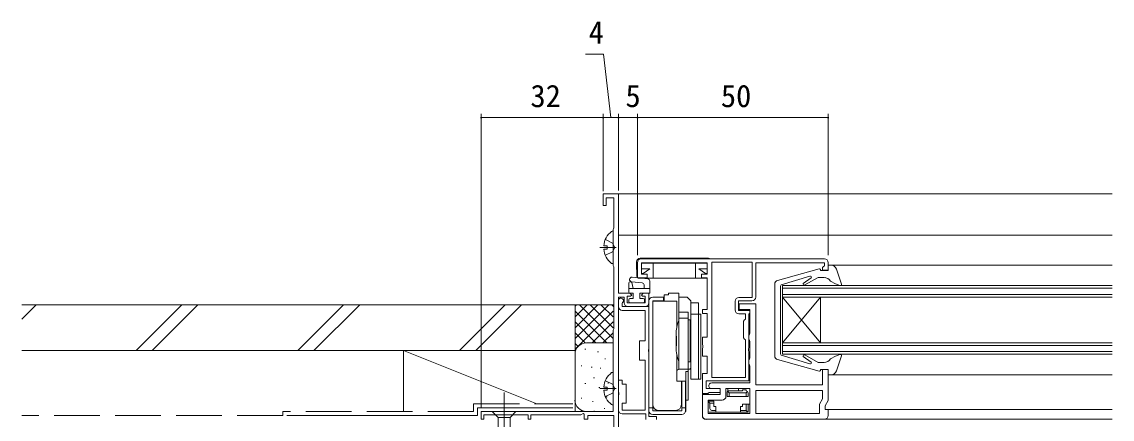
# Model space of a CAD drawing. Units: millimetres, scale not verified. Extents: x -1189 to -189, y -840 to 760.
# Drawn here: x -780.9 to -494.9, y 151.5 to 255.6 of the extents above; entities that cross this region are included whole.
import ezdxf
from ezdxf.enums import TextEntityAlignment as Align

# ---------------------------------------------------------------- set-up
doc = ezdxf.new("R2010")
doc.units = ezdxf.units.MM
doc.header["$LTSCALE"] = 4
doc.linetypes.add('CHAIN2', pattern=[12, 9, -1, 1, -1])
doc.linetypes.add('DASHED3', pattern=[4, 3, -1])
for name, color, linetype, lineweight in [('0-3_YKK_11', 7, 'Continuous', 9), ('0-4_YKK_12', 2, 'Continuous', 9), ('0-5_YSS_K', 3, 'Continuous', 9), ('0-6_YKK_13', 4, 'Continuous', 9), ('0-7_YKK_D', 6, 'Continuous', 9)]:
    doc.layers.add(name, color=color, linetype=linetype, lineweight=lineweight)
doc.styles.add('ＭＳ ゴシック', font='')
doc.styles.get('ＭＳ ゴシック').set_extended_font_data('MS Gothic')

msp = doc.modelspace()

# ---------------------------------------------------------------- linework, layer by layer
at = {"layer": '0-3_YKK_11'}
for p, q in [((-628.423, 207.501), (-628.423, 210.501)), ((-628.423, 210.501), (-624.423, 210.501)), ((-624.423, 210.501), (-624.423, 184.501)), ((-627.622, 207.501), (-628.423, 207.501)), ((-625.698, 191.603), (-625.773, 191.801)), ((-619.423, 192.505), (-619.423, 188.506)), ((-570.423, 193.505), (-618.423, 193.505)), ((-618.423, 189.505), (-618.423, 192.505)), ((-618.423, 192.505), (-601.123, 192.505)), ((-601.123, 192.505), (-601.123, 189.505)), ((-599.923, 192.605), (-599.923, 162.405)), ((-599.923, 192.605), (-599.923, 162.405)), ((-589.323, 192.605), (-599.923, 192.605)), ((-589.323, 183.406), (-589.323, 192.605)), ((-588.423, 192.505), (-570.423, 192.505)), ((-588.423, 183.506), (-588.423, 192.505)), ((-570.423, 191.706), (-570.623, 191.506)), ((-570.423, 192.505), (-570.423, 191.706)), ((-569.423, 190.506), (-569.423, 192.505)), ((-570.923, 190.506), (-569.423, 190.506)), ((-624.423, 183.501), (-624.423, 148.901)), ((-617.923, 184.501), (-616.423, 184.501)), ((-616.423, 184.501), (-616.423, 182.001)), ((-592.823, 183.406), (-589.323, 183.406)), ((-624.423, 180.998), (-624.423, 182.548)), ((-623.423, 180.998), (-616.423, 180.998)), ((-617.423, 181.001), (-621.923, 181.001)), ((-593.823, 180.106), (-593.823, 182.406)), ((-625.773, 153.501), (-625.773, 174.801)), ((-616.423, 169.045), (-616.423, 152.2)), ((-617.423, 153.9), (-617.423, 167.003)), ((-602.423, 163.505), (-602.423, 158.204)), ((-570.923, 164.505), (-570.923, 160.505)), ((-569.423, 164.505), (-570.923, 164.505)), ((-569.423, 156.391), (-569.423, 164.505)), ((-624.423, 158.659), (-624.423, 161.701)), ((-622.423, 160.7), (-622.423, 155.7)), ((-601.423, 159.505), (-601.423, 161.505)), ((-601.423, 161.505), (-590.223, 161.505)), ((-589.923, 161.005), (-599.973, 161.005)), ((-599.923, 162.405), (-591.123, 162.405)), ((-570.923, 160.505), (-588.423, 160.505)), ((-596.223, 159.505), (-596.223, 157.506)), ((-589.923, 159.505), (-596.223, 159.505)), ((-589.923, 153.005), (-589.923, 159.505)), ((-588.423, 153.005), (-588.423, 159.005)), ((-588.423, 159.005), (-570.923, 159.005)), ((-588.423, 159.005), (-570.923, 159.005)), ((-660.421, 153.501), (-625.773, 153.501)), ((-660.421, 153.501), (-625.773, 153.501)), ((-648.121, 152.601), (-659.721, 152.601)), ((-634.323, 152.601), (-647.421, 152.601)), ((-625.623, 152.501), (-632.423, 152.501)), ((-600.923, 153.005), (-589.923, 153.005)), ((-600.923, 153.005), (-589.923, 153.005)), ((-571.723, 153.005), (-588.423, 153.005)), ((-601.423, 151.505), (-570.423, 151.505))]:
    msp.add_line(p, q, dxfattribs=at)
for points in [[(-625.773, 191.801), (-625.773, 201.201), (-625.698, 201.399), (-625.623, 201.598), (-625.623, 209.501), (-627.622, 209.501), (-627.622, 207.501)], [(-625.773, 174.801), (-625.698, 174.999), (-625.623, 175.198), (-625.623, 191.404), (-625.698, 191.603)], [(-619.423, 188.506), (-616.923, 188.506), (-616.923, 189.505), (-618.423, 189.505)], [(-601.123, 189.505), (-602.623, 189.505), (-602.623, 188.506), (-601.123, 188.506), (-601.123, 180.205), (-602.423, 180.205), (-602.423, 179.204), (-601.123, 179.204), (-601.123, 173.006), (-602.423, 173.006), (-602.423, 171.025), (-602.273, 170.765), (-602.273, 170.246), (-602.423, 169.986), (-602.423, 168.005), (-601.123, 168.005), (-601.123, 163.505), (-602.423, 163.505)], [(-570.623, 191.506), (-570.923, 191.206), (-570.923, 190.506)], [(-624.423, 184.501), (-621.423, 184.501), (-620.923, 184.001), (-621.223, 183.701), (-622.123, 183.701), (-622.123, 182.001), (-617.423, 182.001), (-617.423, 183.701), (-618.123, 183.701), (-618.423, 184.001), (-617.923, 184.501)], [(-622.923, 182.001), (-622.923, 183.501), (-624.423, 183.501)], [(-623.328, 182.074), (-623.423, 181.855), (-623.423, 180.998)], [(-616.423, 180.998), (-616.423, 169.961), (-616.543, 169.778), (-616.543, 169.228), (-616.423, 169.045)], [(-590.223, 161.505), (-590.223, 169.246), (-590.343, 169.43), (-590.343, 169.979), (-590.223, 170.163), (-590.223, 179.006), (-589.923, 179.306), (-589.923, 180.006), (-592.923, 180.006), (-592.923, 182.506), (-589.423, 182.506)], [(-588.423, 160.505), (-588.423, 181.705), (-592.723, 181.705), (-592.723, 180.205), (-589.923, 180.205), (-589.923, 174.063), (-590.073, 173.705), (-590.223, 173.348), (-590.223, 172.563), (-590.073, 172.205), (-589.923, 171.848), (-589.923, 167.563), (-590.073, 167.206), (-590.223, 166.848), (-590.223, 166.063), (-590.073, 165.706), (-589.923, 165.348), (-589.923, 161.005)], [(-617.423, 167.003), (-618.923, 167.003), (-618.923, 172.003), (-617.423, 172.003), (-617.423, 179.998), (-623.423, 179.998)], [(-591.123, 162.405), (-591.123, 172.306), (-591.323, 172.506), (-591.623, 172.805), (-591.623, 177.205), (-591.323, 177.505), (-591.123, 177.705), (-591.123, 179.106), (-592.823, 179.106)], [(-624.423, 161.701), (-623.423, 161.701), (-623.423, 160.7), (-622.423, 160.7)], [(-624.423, 153.9), (-624.423, 157.742), (-624.303, 157.926), (-624.303, 158.475), (-624.423, 158.659)], [(-599.973, 159.505), (-597.723, 159.505), (-597.723, 158.005), (-602.423, 158.005), (-602.423, 152.505)], [(-602.423, 158.204), (-601.183, 158.204), (-600.923, 158.355), (-600.663, 158.504), (-597.723, 158.504), (-597.723, 159.504), (-601.423, 159.505)], [(-570.923, 159.005), (-570.923, 156.793), (-571.723, 155.407), (-571.723, 153.005)], [(-622.423, 155.7), (-623.423, 155.7), (-623.423, 153.9), (-617.423, 153.9)], [(-597.223, 156.505), (-600.923, 156.505), (-600.923, 153.005)], [(-569.423, 152.505), (-569.423, 154.006), (-570.223, 154.006), (-570.223, 155.006), (-569.423, 156.391)], [(-659.721, 152.601), (-659.721, 151.501), (-660.421, 151.501), (-660.421, 153.501)], [(-647.421, 152.601), (-647.421, 151.501), (-648.121, 151.501), (-648.121, 152.601)], [(-632.423, 152.501), (-632.423, 151.501), (-633.423, 151.501), (-633.423, 152.774), (-633.723, 152.947), (-634.323, 152.601)], [(-625.623, 129.804), (-625.698, 130.002), (-625.773, 130.201), (-625.773, 139.701), (-625.713, 139.844), (-625.623, 140.058), (-625.623, 152.501)], [(-617.223, 151.4), (-617.223, 152.9), (-623.423, 152.9)], [(-616.423, 152.2), (-614.423, 152.2), (-614.423, 151.4)]]:
    msp.add_lwpolyline(points, dxfattribs=at)
for centre, radius, start, end in [((-618.423, 192.505), 1, 90, 179.99998), ((-570.423, 192.505), 1, 0, 89.99998), ((-623.773, 182.548), 0.65, 313.17094, 179.99995), ((-592.823, 182.406), 1, 90, 179.99998), ((-589.423, 183.506), 1, 270, 359.99998), ((-623.423, 180.998), 1, 180, 269.99998), ((-621.923, 182.001), 1, 180, 269.99998), ((-617.423, 182.001), 1, 270, 359.99998), ((-592.823, 180.106), 1, 180, 269.99998), ((-599.973, 160.255), 0.75, 89.99998, 270), ((-597.223, 157.506), 1, 270, 359.99998), ((-623.423, 153.9), 1, 180, 269.99998), ((-601.423, 152.505), 1, 179.99997, 269.99995), ((-570.423, 152.505), 1, 270, 359.99998)]:
    msp.add_arc(centre, radius, start, end, dxfattribs=at)
at = {"layer": '0-4_YKK_12'}
for p, q in [((-494.92, 210.501), (-624.923, 210.501)), ((-624.423, 199.701), (-494.92, 199.701)), ((-569.423, 191.886), (-494.92, 191.886)), ((-581.423, 186.501), (-581.423, 168.501)), ((-494.92, 186.501), (-581.423, 186.501)), ((-494.92, 185.801), (-581.423, 185.801)), ((-494.92, 184.201), (-581.423, 184.201)), ((-571.423, 171.501), (-581.423, 183.501)), ((-581.423, 171.501), (-571.423, 183.501)), ((-494.92, 183.501), (-581.423, 183.501)), ((-571.423, 171.501), (-571.423, 183.501)), ((-494.92, 171.501), (-581.423, 171.501)), ((-494.92, 170.801), (-581.423, 170.801)), ((-494.92, 169.201), (-581.423, 169.201)), ((-494.92, 168.501), (-581.423, 168.501)), ((-569.423, 163.087), (-494.92, 163.087)), ((-569.423, 154.006), (-494.92, 154.006)), ((-570.423, 151.506), (-494.92, 151.506))]:
    msp.add_line(p, q, dxfattribs=at)
at = {"layer": '0-5_YSS_K'}
for p, q in [((-780.922, 181.501), (-635.822, 181.501)), ((-777.144, 181.501), (-780.922, 177.722)), ((-738.96, 181.501), (-750.96, 169.501)), ((-734.717, 181.501), (-746.717, 169.501)), ((-696.534, 181.501), (-708.534, 169.501)), ((-692.291, 181.501), (-704.291, 169.501)), ((-666.107, 169.501), (-654.107, 181.501)), ((-649.865, 181.501), (-661.865, 169.501)), ((-635.822, 169.501), (-635.822, 181.501)), ((-635.45, 181.501), (-635.822, 181.128)), ((-635.822, 168.501), (-635.822, 181.501)), ((-632.621, 181.501), (-635.822, 178.3)), ((-629.793, 181.501), (-635.822, 175.471)), ((-635.822, 181.501), (-625.627, 181.501)), ((-626.965, 181.501), (-635.822, 172.643)), ((-625.822, 172.643), (-634.68, 181.501)), ((-625.822, 175.471), (-631.852, 181.501)), ((-625.822, 178.3), (-629.023, 181.501)), ((-625.627, 180.933), (-626.195, 181.501)), ((-627.509, 171.501), (-635.822, 179.815)), ((-625.822, 179.815), (-635.822, 169.815)), ((-630.337, 171.501), (-635.822, 176.986)), ((-625.822, 176.986), (-631.308, 171.501)), ((-633.148, 171.483), (-635.822, 174.158)), ((-625.822, 174.158), (-628.479, 171.501)), ((-780.922, 169.501), (-635.822, 169.501)), ((-680.822, 169.501), (-680.822, 153.501)), ((-645.822, 155.501), (-680.822, 169.501)), ((-680.822, 169.501), (-635.822, 169.501)), ((-635.028, 170.535), (-635.822, 171.329)), ((-633.017, 169.833), (-633.217, 169.833)), ((-632.822, 171.501), (-625.822, 171.501)), ((-629.679, 169.166), (-629.879, 169.166)), ((-635.822, 153.501), (-635.822, 168.661)), ((-635.822, 168.501), (-635.822, 155.501)), ((-627.823, 167.335), (-628.023, 167.335)), ((-634.019, 165.494), (-634.219, 165.494)), ((-631.348, 165.16), (-631.548, 165.16)), ((-629.012, 164.826), (-629.212, 164.826)), ((-633.017, 160.82), (-633.217, 160.82)), ((-630.745, 162.367), (-630.945, 162.367)), ((-627.039, 160.906), (-627.239, 160.906)), ((-629.345, 159.819), (-629.545, 159.819)), ((-627.343, 157.312), (-627.543, 157.312)), ((-661.422, 154.501), (-661.422, 152.501)), ((-661.422, 154.501), (-636.422, 154.501)), ((-634.019, 156.978), (-634.219, 156.978)), ((-631.015, 156.147), (-631.214, 156.147)), ((-661.422, 152.501), (-711.422, 152.501)), ((-634.019, 153.81), (-634.219, 153.81)), ((-632.822, 153.501), (-625.822, 153.501)), ((-630.681, 153.64), (-630.881, 153.64)), ((-628.01, 154.308), (-628.21, 154.308))]:
    msp.add_line(p, q, dxfattribs=at)
at = {"layer": '0-5_YSS_K', "linetype": 'DASHED3'}
for p, q in [((-662.422, 155.501), (-662.422, 153.501)), ((-662.422, 155.501), (-636.422, 155.501)), ((-712.422, 152.501), (-780.922, 152.501)), ((-712.422, 153.501), (-712.422, 152.501)), ((-662.422, 153.501), (-712.422, 153.501))]:
    msp.add_line(p, q, dxfattribs=at)
at = {"layer": '0-5_YSS_K'}
for centre, start, end in [((-632.822, 168.501), 90, 180), ((-632.826, 156.501), 180, 270)]:
    msp.add_arc(centre, 3, start, end, dxfattribs=at)
at = {"layer": '0-6_YKK_13'}
for p, q in [((-625.773, 192.528), (-625.773, 200.48)), ((-628.256, 196.929), (-627.373, 196.929)), ((-619.711, 192.69), (-619.723, 192.355)), ((-619.603, 188.938), (-619.723, 192.355)), ((-618.623, 193.655), (-600.834, 193.655)), ((-618.423, 192.355), (-618.423, 189.655)), ((-615.323, 192.355), (-618.423, 192.355)), ((-615.323, 188.456), (-615.323, 192.355)), ((-604.223, 188.456), (-604.223, 192.355)), ((-601.123, 192.355), (-601.123, 189.655)), ((-568.726, 191.886), (-569.427, 191.886)), ((-569.423, 190.486), (-569.427, 191.886)), ((-616.204, 190.855), (-618.423, 190.855)), ((-618.423, 189.655), (-617.973, 189.655)), ((-616.204, 190.855), (-617.973, 189.655)), ((-617.973, 189.655), (-617.973, 189.505)), ((-601.573, 189.655), (-603.342, 190.855)), ((-603.342, 190.855), (-601.123, 190.855)), ((-601.573, 189.655), (-601.573, 189.505)), ((-601.573, 189.655), (-601.123, 189.655)), ((-582.691, 187.85), (-571.803, 190.876)), ((-574.208, 188.973), (-581.711, 186.674)), ((-571.423, 190.486), (-571.423, 190.587)), ((-571.423, 190.486), (-569.423, 190.486)), ((-567.275, 190.768), (-565.933, 186.862)), ((-621.723, 184.801), (-621.723, 187.201)), ((-621.423, 187.501), (-621.235, 187.501)), ((-618.169, 187.204), (-620.987, 187.509)), ((-620.523, 185.701), (-620.945, 187.278)), ((-620.858, 188.702), (-616.669, 188.249)), ((-601.257, 188.456), (-619.223, 188.456)), ((-617.723, 185.701), (-617.723, 186.707)), ((-616.223, 184.501), (-616.223, 187.752)), ((-583.423, 177.487), (-583.423, 186.887)), ((-581.923, 177.487), (-581.923, 186.387)), ((-573.891, 188.492), (-575.937, 187.081)), ((-572.024, 188.586), (-575.515, 186.657)), ((-570.492, 188.586), (-572.024, 188.586)), ((-570.009, 188.686), (-570.011, 188.686)), ((-567.523, 186.94), (-568.829, 187.697)), ((-566.325, 186.504), (-567.523, 186.94)), ((-621.723, 185.701), (-616.223, 185.701)), ((-621.423, 184.501), (-620.523, 184.501)), ((-620.523, 183.101), (-621.423, 183.101)), ((-620.523, 184.501), (-620.523, 183.101)), ((-618.823, 184.501), (-618.823, 183.101)), ((-618.823, 184.501), (-616.223, 184.501)), ((-617.923, 183.101), (-618.823, 183.101)), ((-612.623, 183.503), (-615.423, 183.503)), ((-612.623, 182.503), (-612.623, 183.503)), ((-611.323, 184.103), (-612.423, 184.103)), ((-612.423, 183.503), (-612.423, 184.103)), ((-612.423, 182.403), (-612.423, 184.103)), ((-611.323, 184.103), (-611.323, 184.503)), ((-608.623, 184.503), (-611.323, 184.503)), ((-608.623, 183.503), (-608.623, 184.503)), ((-606.423, 183.503), (-608.623, 183.503)), ((-608.623, 175.028), (-608.623, 183.503)), ((-606.423, 183.503), (-605.423, 182.503)), ((-621.723, 182.801), (-621.723, 182.301)), ((-621.423, 182.001), (-617.923, 182.001)), ((-617.623, 182.301), (-617.623, 182.801)), ((-616.423, 153.703), (-616.423, 182.503)), ((-612.623, 182.503), (-615.423, 182.503)), ((-615.423, 177.503), (-615.423, 182.503)), ((-609.123, 182.403), (-615.423, 182.403)), ((-615.423, 155.303), (-615.423, 181.003)), ((-609.123, 175.667), (-609.123, 182.403)), ((-605.423, 165.103), (-605.423, 182.503)), ((-605.423, 162.003), (-605.423, 182.003)), ((-603.423, 182.003), (-605.423, 182.003)), ((-603.423, 162.003), (-603.423, 182.003)), ((-615.423, 153.703), (-615.423, 178.503)), ((-615.423, 153.703), (-615.423, 178.503)), ((-608.623, 164.503), (-608.623, 179.503)), ((-606.123, 179.503), (-608.623, 179.503)), ((-606.123, 156.503), (-606.123, 179.503)), ((-605.623, 177.503), (-606.123, 177.503)), ((-605.623, 166.503), (-605.623, 177.503)), ((-602.823, 179.003), (-605.423, 179.003)), ((-602.823, 162.003), (-602.823, 179.003)), ((-583.423, 177.487), (-583.423, 168.087)), ((-581.923, 177.487), (-581.923, 168.587)), ((-609.323, 173.677), (-609.323, 170.328)), ((-609.323, 173.253), (-609.223, 173.253)), ((-609.223, 173.253), (-609.223, 170.753)), ((-609.323, 170.753), (-609.223, 170.753)), ((-609.123, 161.503), (-609.123, 168.339)), ((-605.623, 166.503), (-606.123, 166.503)), ((-582.691, 167.123), (-571.803, 164.098)), ((-574.208, 166.001), (-581.711, 168.3)), ((-575.937, 167.893), (-573.891, 166.481)), ((-572.024, 166.387), (-575.515, 168.317)), ((-570.492, 166.387), (-572.024, 166.387)), ((-565.933, 168.111), (-567.275, 164.206)), ((-625.773, 155.528), (-625.773, 163.48)), ((-606.123, 164.003), (-606.723, 164.003)), ((-606.723, 164.003), (-606.723, 153.503)), ((-605.923, 164.603), (-606.123, 164.603)), ((-571.423, 164.487), (-571.423, 164.387)), ((-571.423, 164.487), (-569.423, 164.487)), ((-569.423, 164.487), (-569.427, 163.087)), ((-568.726, 163.087), (-569.427, 163.087)), ((-607.873, 161.503), (-609.073, 161.503)), ((-607.923, 155.303), (-607.923, 161.503)), ((-606.823, 161.503), (-607.873, 161.503)), ((-607.823, 153.703), (-607.823, 161.503)), ((-607.823, 153.703), (-607.823, 161.503)), ((-606.823, 153.703), (-606.823, 161.503)), ((-602.823, 162.003), (-605.423, 162.003)), ((-628.256, 159.929), (-627.373, 159.929)), ((-602.423, 158.179), (-602.423, 152.405)), ((-600.923, 158.179), (-602.423, 158.179)), ((-602.423, 158.005), (-600.923, 158.005)), ((-600.923, 158.179), (-600.923, 158.005)), ((-595.923, 158.604), (-595.923, 157.405)), ((-595.923, 157.405), (-590.423, 157.405)), ((-595.423, 158.405), (-595.835, 158.817)), ((-595.723, 158.887), (-595.723, 159.505)), ((-595.623, 158.905), (-591.923, 158.905)), ((-595.423, 158.405), (-595.423, 157.405)), ((-595.423, 158.405), (-590.923, 158.405)), ((-592.923, 159.505), (-592.923, 158.905)), ((-591.923, 159.205), (-591.923, 158.905)), ((-590.923, 158.405), (-590.569, 158.758)), ((-590.923, 158.405), (-590.923, 157.405)), ((-590.423, 158.405), (-590.423, 157.405)), ((-615.423, 154.503), (-616.423, 154.503)), ((-606.823, 154.503), (-607.823, 154.503)), ((-606.123, 156.503), (-606.723, 156.503)), ((-600.923, 156.205), (-599.423, 156.205)), ((-600.923, 156.205), (-600.423, 155.705)), ((-600.423, 155.705), (-599.423, 155.705)), ((-600.423, 154.305), (-600.423, 155.705)), ((-599.423, 156.205), (-599.423, 154.805)), ((-598.923, 154.805), (-599.423, 154.805)), ((-598.923, 154.805), (-598.923, 153.305)), ((-591.923, 154.805), (-592.423, 154.805)), ((-592.423, 154.805), (-592.423, 153.305)), ((-591.923, 155.404), (-589.923, 155.404)), ((-591.923, 155.404), (-591.923, 154.805)), ((-590.423, 155.404), (-590.423, 153.305)), ((-657.521, 153.504), (-655.971, 151.954)), ((-651.321, 153.504), (-657.521, 153.504)), ((-652.871, 151.954), (-655.971, 151.954)), ((-655.971, 151.954), (-655.971, 133.42)), ((-651.321, 153.504), (-652.871, 151.954)), ((-652.871, 133.42), (-652.871, 151.954)), ((-607.823, 153.703), (-615.423, 153.703)), ((-607.823, 153.703), (-615.423, 153.703)), ((-607.823, 152.703), (-615.423, 152.703)), ((-609.373, 153.803), (-613.973, 153.803)), ((-606.723, 153.503), (-606.843, 153.503)), ((-592.423, 153.305), (-600.423, 153.305)), ((-599.923, 153.804), (-598.923, 153.804)), ((-592.423, 153.804), (-591.923, 153.804)), ((-590.423, 153.305), (-592.423, 153.305)), ((-590.923, 153.804), (-590.423, 153.305)), ((-588.423, 151.505), (-588.423, 151.405))]:
    msp.add_line(p, q, dxfattribs=at)
at = {"layer": '0-6_YKK_13', "linetype": 'CHAIN2'}
for p, q in [((-629.273, 196.504), (-625.003, 196.504)), ((-654.421, 158.504), (-654.421, 123.504)), ((-629.273, 159.504), (-625.003, 159.504))]:
    msp.add_line(p, q, dxfattribs=at)
at = {"layer": '0-6_YKK_13', "linetype": 'DASHED3'}
for p, q in [((-606.123, 178.003), (-608.623, 178.003)), ((-608.123, 178.003), (-608.623, 178.003)), ((-606.123, 164.603), (-608.623, 164.603)), ((-627.85, 161.579), (-625.984, 160.649)), ((-625.984, 160.649), (-625.376, 159.504))]:
    msp.add_line(p, q, dxfattribs=at)
for points in [[(-627.85, 198.579), (-625.984, 197.649), (-625.376, 196.504)], [(-627.85, 194.429), (-625.984, 195.359), (-625.376, 196.504)], [(-627.85, 157.429), (-625.984, 158.359), (-625.376, 159.504)]]:
    msp.add_lwpolyline(points, dxfattribs=at)
at = {"layer": '0-6_YKK_13'}
for points in [[(-628.256, 196.079), (-627.373, 196.079), (-627.373, 196.929)], [(-601.123, 192.355), (-604.223, 192.355), (-615.323, 192.355)], [(-566.325, 168.469), (-567.523, 168.033), (-568.829, 167.277)], [(-628.256, 159.079), (-627.373, 159.079), (-627.373, 159.929)], [(-591.923, 159.205), (-590.923, 159.205), (-590.923, 158.905)], [(-590.923, 155.404), (-590.923, 153.804), (-591.923, 153.804)]]:
    msp.add_lwpolyline(points, dxfattribs=at)
for centre, radius, start, end in [((-622.973, 196.504), 5.3, 127.71408, 175.40057), ((-626.047, 200.48), 0.274, 0, 127.71408), ((-622.973, 196.504), 5.3, 184.59941, 232.2859), ((-626.047, 192.528), 0.274, 232.2859, 0), ((-618.712, 192.656), 1, 90, 178), ((-600.834, 192.656), 1, 58.21165, 90), ((-568.726, 190.386), 1.5, 14.73494, 90), ((-619.104, 188.956), 0.5, 182, 270), ((-574.12, 188.686), 0.3, 319.68958, 107.03819), ((-571.723, 190.587), 0.3, 359.99997, 105.52985), ((-621.423, 187.201), 0.3, 90, 180), ((-620.923, 188.105), 0.6, 83.82855, 263.82855), ((-621.235, 187.201), 0.3, 15, 90), ((-618.223, 186.707), 0.5, 0, 83.82855), ((-616.723, 187.752), 0.5, 0, 83.82855), ((-582.423, 186.887), 1, 105.52985, 180), ((-581.623, 186.387), 0.3, 107.03819, 180), ((-575.708, 186.887), 0.3, 139.68958, 309.99994), ((-570.492, 186.586), 2, 33.72632, 90), ((-566.223, 186.786), 0.3, 249.99997, 14.73494), ((-621.423, 184.801), 0.3, 180, 270), ((-621.423, 182.801), 0.3, 90, 180), ((-617.923, 182.801), 0.3, 0, 90), ((-615.423, 182.503), 1, 90, 180), ((-621.423, 182.301), 0.3, 180, 270), ((-617.923, 182.301), 0.3, 270, 0), ((-599.323, 173.677), 10, 158.43481, 180), ((-599.323, 170.328), 10, 179.99998, 201.56517), ((-582.423, 168.087), 1, 180, 254.47014), ((-581.623, 168.587), 0.3, 180, 252.96179), ((-575.708, 168.087), 0.3, 50.00005, 220.31041), ((-574.12, 166.287), 0.3, 252.96179, 40.31041), ((-570.492, 168.387), 2, 270, 326.27367), ((-566.223, 168.187), 0.3, 345.26505, 110.00002), ((-622.973, 159.504), 5.3, 127.71408, 175.40057), ((-626.047, 163.48), 0.274, 0, 127.71408), ((-608.623, 163.903), 0.6, 90, 146.44269), ((-605.923, 165.103), 0.5, 270, 0), ((-571.723, 164.387), 0.3, 254.47014, 0.00002), ((-568.726, 164.587), 1.5, 270, 345.26505), ((-622.973, 159.504), 5.3, 184.59941, 232.2859), ((-595.623, 158.604), 0.3, 90, 180), ((-590.923, 158.405), 0.5, 0, 90), ((-626.047, 155.528), 0.274, 232.2859, 0), ((-613.923, 155.303), 1.5, 180, 270), ((-609.423, 155.303), 1.5, 270, 0), ((-615.423, 153.703), 1, 180, 270), ((-607.823, 153.703), 1, 270, 0), ((-601.423, 152.405), 1, 180, 270), ((-600.423, 153.804), 0.5, 180, 270), ((-599.923, 154.305), 0.5, 180, 270)]:
    msp.add_arc(centre, radius, start, end, dxfattribs=at)
at = {"layer": '0-7_YKK_D'}
for p, q in [((-628.324, 247.151), (-633.028, 247.151)), ((-626.427, 230.501), (-628.324, 247.151)), ((-660.425, 154.501), (-660.425, 231.501)), ((-660.425, 230.501), (-628.427, 230.501)), ((-628.427, 221.501), (-628.427, 231.501)), ((-628.427, 211.201), (-628.427, 231.501)), ((-624.427, 212.453), (-624.427, 231.501)), ((-624.427, 211.413), (-624.427, 231.501)), ((-619.427, 194.505), (-619.427, 231.501)), ((-619.427, 194.505), (-619.427, 231.501)), ((-569.427, 230.501), (-619.427, 230.501)), ((-569.427, 194.505), (-569.427, 231.501))]:
    msp.add_line(p, q, dxfattribs=at)
msp.add_lwpolyline([(-619.427, 230.501), (-624.427, 230.501), (-628.427, 230.501)], dxfattribs=at)
for centre, start, end in [((-660.425, 230.501), 0, 180), ((-660.425, 230.501), 180, 0), ((-628.427, 230.501), 0, 180), ((-628.427, 230.501), 0, 180), ((-628.427, 230.501), 180, 0), ((-628.427, 230.501), 180, 0), ((-624.427, 230.501), 0, 180), ((-624.427, 230.501), 0, 180), ((-624.427, 230.501), 180, 0), ((-624.427, 230.501), 180, 0), ((-619.427, 230.501), 0, 180), ((-619.427, 230.501), 0, 180), ((-619.427, 230.501), 180, 0), ((-619.427, 230.501), 180, 0), ((-569.427, 230.501), 0, 180), ((-569.427, 230.501), 180, 0)]:
    msp.add_arc(centre, 0.106, start, end, dxfattribs=at)

# ---------------------------------------------------------------- texts
at = {"layer": '0-7_YKK_D', "color": 4, "style": 'ＭＳ ゴシック'}
for s, p in [('4', (-632.223, 248.151)), ('32', (-647.508, 231.501)), ('5', (-622.587, 231.501)), ('50', (-597.558, 231.501))]:
    msp.add_text(s, height=5.865, dxfattribs=at).set_placement(p, align=Align.BOTTOM_LEFT)

doc.saveas('drawing.dxf')
